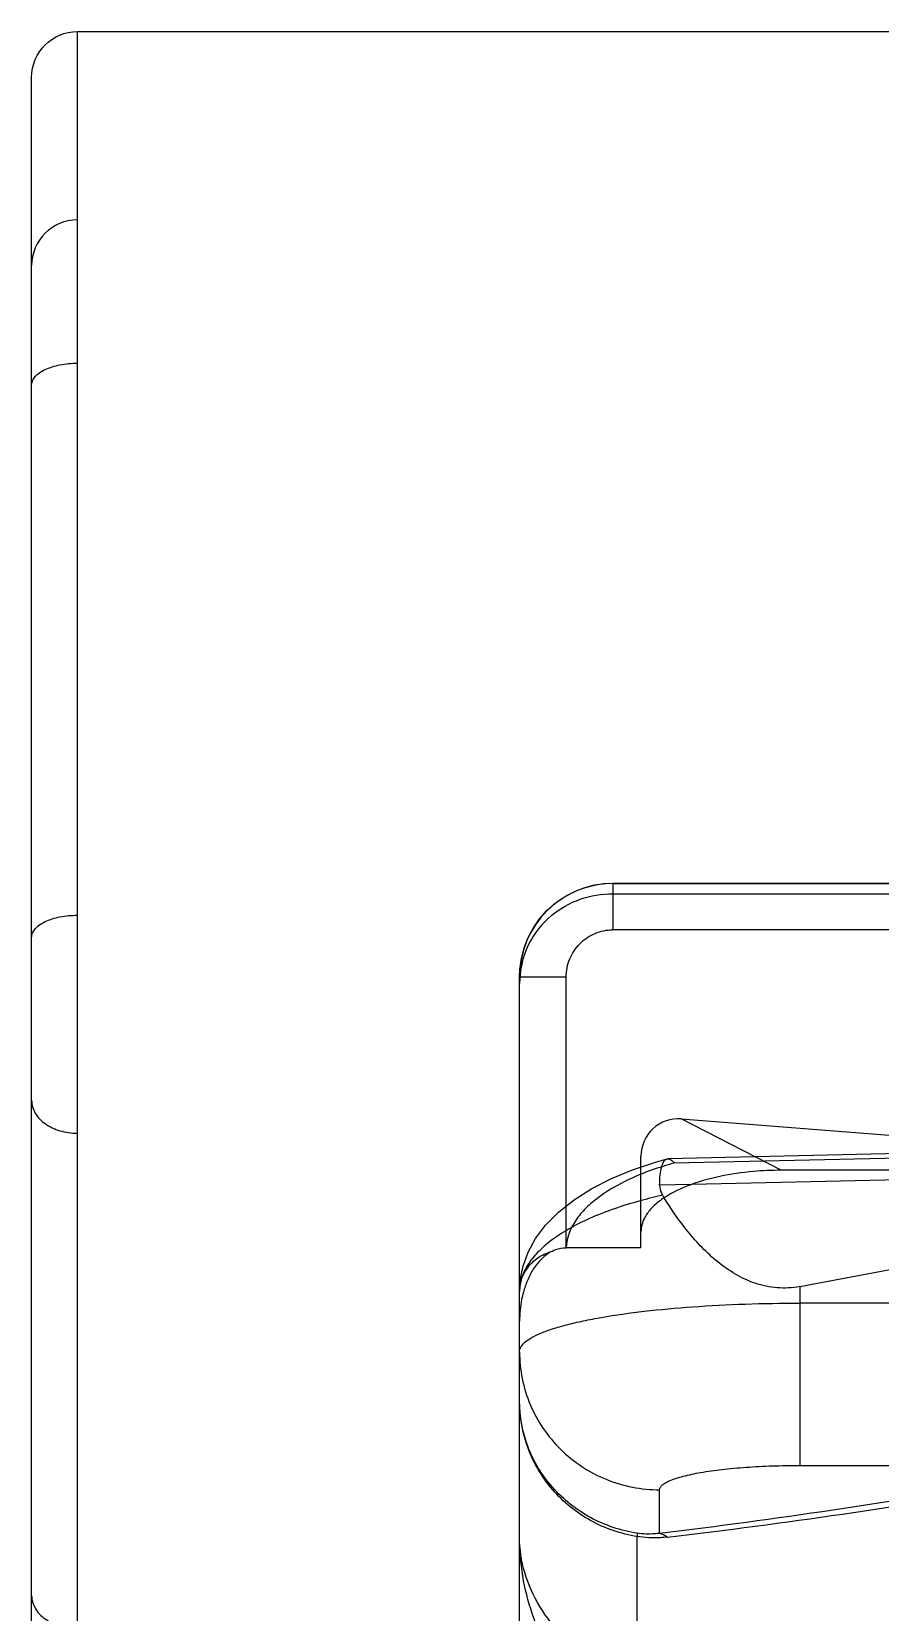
# Model space of a CAD drawing. Header units: millimetres. Extents: x 28656 to 29764, y -21384 to -20601.
# Drawn here: x 28887.6 to 28896.87, y -20907.38 to -20890.12 of the extents above; entities that cross this region are included whole.
import ezdxf

# ---------------------------------------------------------------- set-up
doc = ezdxf.new("R2010")
doc.units = ezdxf.units.MM
doc.header["$LTSCALE"] = 8
doc.layers.add('Cav-cor', color=30, linetype='Continuous')
doc.layers.add('dim', color=3, linetype='Continuous', lineweight=15)

# ---------------------------------------------------------------- blocks, each defined once
blk = doc.blocks.new('20160903.083130')
at = {"layer": 'Cav-cor', "color": 241}
for p, q in [((-2.8852, 11.7965), (2.8648, 11.7965)), ((-2.8852, 6.0818), (-2.8852, 11.7965)), ((-3.0102, 3.504), (-3.0102, 11.6714)), ((-1.4227, 9.4717), (-0.5047, 9.4717)), ((-1.4227, 9.4717), (-1.4227, 9.4427)), ((-1.4227, 9.4706), (-0.5047, 9.4706)), ((-1.4227, 9.4427), (-0.5047, 9.4427)), ((-1.4227, 9.4427), (-1.4227, 9.3442)), ((-0.3772, 9.3442), (-1.4227, 9.3442)), ((-1.6777, 9.2156), (-1.6767, 9.2156)), ((-1.6777, 9.1971), (-1.6777, 9.2156)), ((-1.6777, 5.9752), (-1.6777, 9.1971)), ((-1.6767, 9.2156), (-1.5502, 9.2156)), ((-1.5502, 8.476), (-1.5502, 9.2156)), ((-1.2362, 8.828), (-0.5047, 8.7704)), ((-0.9637, 8.6875), (-1.2362, 8.828)), ((-1.3462, 8.476), (-1.3462, 8.7263)), ((-1.275, 8.7187), (-1.2726, 8.719)), ((-0.3772, 8.7388), (-1.2725, 8.719)), ((-0.3772, 8.7269), (-1.2555, 8.7074)), ((-0.3772, 8.6875), (-0.9637, 8.6875)), ((-1.2078, 8.6489), (-1.2951, 8.6469)), ((-0.3772, 8.6673), (-1.2078, 8.6489)), ((-0.9127, 8.3702), (-0.2041, 8.5029)), ((-1.3462, 8.476), (-1.5501, 8.476)), ((-0.9127, 8.3702), (-0.9127, 7.8818)), ((-0.3258, 8.3249), (-0.9127, 8.3249)), ((-0.9127, 7.8818), (-0.5001, 7.8818)), ((-1.2952, 7.6968), (-1.2952, 7.8154)), ((-1.3567, 7.2746), (-1.3567, 7.6875))]:
    blk.add_line(p, q, dxfattribs=at)
for points in [[(-1.6777, 9.2156), (-1.6769, 9.2356), (-1.6728, 9.2656), (-1.6651, 9.2948), (-1.6542, 9.3229), (-1.64, 9.3495), (-1.6229, 9.3741), (-1.6031, 9.3966), (-1.5807, 9.4165), (-1.5562, 9.4337), (-1.5298, 9.4479), (-1.502, 9.459), (-1.4729, 9.4666), (-1.4432, 9.4708), (-1.4227, 9.4716)], [(-1.6777, 8.3568), (-1.6756, 8.3884), (-1.6679, 8.4262), (-1.654, 8.4638), (-1.6338, 8.5009), (-1.6065, 8.5375), (-1.5713, 8.5734), (-1.5288, 8.6073), (-1.4804, 8.6379), (-1.427, 8.6652), (-1.3696, 8.6889), (-1.3092, 8.709), (-1.275, 8.7187)]]:
    blk.add_lwpolyline(points, dxfattribs=at)
for centre, radius, start, end in [((-2.8853, 11.1574), 0.1249, 89.9582, 179.9578), ((-1.4226, 9.2156), 0.255, 90.0043, 179.9978), ((-1.2442, 8.7263), 0.102, 85.502, 179.9978), ((-1.0059, 7.345), 1.3049, 102.4423, 105.2259), ((-0.3464, 9.1919), 1.1013, 211.3298, 211.7566), ((-3.3636, 24.8546), 17.282, 276.87409, 280.0427), ((-3.3525, 25.3344), 17.7704, 276.7174, 279.82812)]:
    blk.add_arc(centre, radius, start, end, dxfattribs=at)
at = {"layer": 'Cav-cor', "color": 241, "extrusion": (0, 0, -1)}
for centre, major_axis, ratio, start_param, end_param in [((-2.8852, 11.6714), (0, 0.1252), 0.99863, 4.712389, 6.283185), ((-1.4227, 9.2023), (-0.255, 0), 0.942801, 0.856162, 1.570796)]:
    blk.add_ellipse(centre, major_axis=major_axis, ratio=ratio, start_param=start_param, end_param=end_param, dxfattribs=at)
at = {"layer": 'Cav-cor', "color": 241}
for points, knots in [([(-3.0102, 10.8316), (-3.0102, 10.8356), (-3.0083, 10.844), (-3.0006, 10.8554), (-2.9887, 10.8657), (-2.9666, 10.8782), (-2.9314, 10.8885), (-2.9012, 10.8912), (-2.8852, 10.8912)], [0, 0, 0, 0, 0.079625, 0.168475, 0.272243, 0.392749, 0.677992, 1, 1, 1, 1]), ([(-3.0102, 9.3242), (-3.0102, 9.3282), (-3.0083, 9.3366), (-3.0006, 9.3481), (-2.9887, 9.3583), (-2.9666, 9.3708), (-2.9314, 9.3812), (-2.9012, 9.3839), (-2.8852, 9.3839)], [0, 0, 0, 0, 0.079625, 0.168475, 0.272243, 0.392749, 0.677992, 1, 1, 1, 1]), ([(-1.5898, 9.3839), (-1.6167, 9.3619), (-1.6622, 9.3046), (-1.6777, 9.2329), (-1.6777, 9.1971)], [0, 0, 0, 0, 0.492202, 1, 1, 1, 1]), ([(-1.5502, 9.2156), (-1.5502, 9.2323), (-1.5436, 9.2659), (-1.5154, 9.3086), (-1.473, 9.3374), (-1.4393, 9.3442), (-1.4227, 9.3442)], [0, 0, 0, 0, 0.250048, 0.500033, 0.749998, 1, 1, 1, 1]), ([(-3.0102, 8.878), (-3.0102, 8.8662), (-3.0026, 8.8409), (-2.9735, 8.8118), (-2.9325, 8.7931), (-2.9013, 8.7889), (-2.8852, 8.7889)], [0, 0, 0, 0, 0.210411, 0.4459, 0.71286, 1, 1, 1, 1]), ([(-1.2951, 8.6469), (-1.2951, 8.6563), (-1.2943, 8.6732), (-1.2912, 8.6929), (-1.287, 8.7053), (-1.2831, 8.7131), (-1.2784, 8.7178), (-1.275, 8.7187)], [0, 0, 0, 0, 0.363008, 0.655154, 0.769947, 0.86398, 1, 1, 1, 1]), ([(-1.2727, 8.719), (-1.2697, 8.7191), (-1.2628, 8.716), (-1.2581, 8.7107), (-1.2555, 8.7074)], [0, 0, 0, 0, 0.415266, 1, 1, 1, 1]), ([(-1.2555, 8.7074), (-1.2973, 8.6957), (-1.3726, 8.6694), (-1.4557, 8.622), (-1.5041, 8.5783), (-1.5295, 8.5455), (-1.5455, 8.5113), (-1.5497, 8.4875), (-1.5501, 8.476)], [0, 0, 0, 0, 0.328371, 0.601351, 0.716921, 0.819864, 0.912863, 1, 1, 1, 1]), ([(-0.9637, 8.6875), (-0.9888, 8.6875), (-1.045, 8.685), (-1.1317, 8.6727), (-1.2169, 8.6484), (-1.2688, 8.6226), (-1.2901, 8.6074)], [0, 0, 0, 0, 0.221601, 0.494822, 0.7697, 1, 1, 1, 1]), ([(-1.2951, 8.6469), (-1.2952, 8.6397), (-1.2929, 8.6299), (-1.2883, 8.6213), (-1.2871, 8.6193)], [0, 0, 0, 0, 0.746729, 1, 1, 1, 1]), ([(-1.3486, 8.6041), (-1.3958, 8.5912), (-1.4626, 8.5688), (-1.5423, 8.529), (-1.5901, 8.4981), (-1.6283, 8.4652), (-1.6563, 8.4304), (-1.6736, 8.3942), (-1.6777, 8.3689), (-1.6777, 8.3568)], [0, 0, 0, 0, 0.336226, 0.481982, 0.611982, 0.726556, 0.827146, 0.91669, 1, 1, 1, 1]), ([(-1.2901, 8.6074), (-1.3008, 8.5998), (-1.3186, 8.5846), (-1.3398, 8.5555), (-1.3462, 8.5327), (-1.3462, 8.5202)], [0, 0, 0, 0, 0.367796, 0.648758, 1, 1, 1, 1]), ([(-0.9127, 8.3702), (-0.9329, 8.3664), (-0.9743, 8.364), (-1.0345, 8.3768), (-1.089, 8.4024), (-1.1529, 8.4475), (-1.2194, 8.5174), (-1.2629, 8.5801), (-1.2828, 8.6123)], [0, 0, 0, 0, 0.131356, 0.261242, 0.388658, 0.513708, 0.758629, 1, 1, 1, 1]), ([(-1.6777, 8.3568), (-1.6777, 8.369), (-1.6732, 8.3939), (-1.654, 8.427), (-1.6246, 8.4529), (-1.6004, 8.4636), (-1.5876, 8.4672)], [0, 0, 0, 0, 0.240865, 0.486486, 0.739619, 1, 1, 1, 1]), ([(-1.5876, 8.4672), (-1.6094, 8.4567), (-1.6357, 8.4291), (-1.657, 8.3873), (-1.6644, 8.3655), (-1.6674, 8.3545)], [0, 0, 0, 0, 0.513077, 0.758398, 1, 1, 1, 1]), ([(-1.5876, 8.4672), (-1.5848, 8.4685), (-1.5729, 8.4736), (-1.5599, 8.476), (-1.5502, 8.476)], [0, 0, 0, 0, 0.246739, 1, 1, 1, 1]), ([(-1.6674, 8.3545), (-1.6692, 8.3481), (-1.6752, 8.3223), (-1.6777, 8.2957), (-1.6777, 8.2759)], [0, 0, 0, 0, 0.251366, 1, 1, 1, 1]), ([(-1.6777, 8.1921), (-1.6777, 8.1966), (-1.6743, 8.2068), (-1.6621, 8.2197), (-1.6433, 8.2322), (-1.6177, 8.2442), (-1.5856, 8.2557), (-1.547, 8.2667), (-1.5023, 8.277), (-1.4321, 8.2904), (-1.3326, 8.3041), (-1.2019, 8.316), (-1.0601, 8.3233), (-0.9624, 8.3249), (-0.9127, 8.3249)], [0, 0, 0, 0, 0.017003, 0.038332, 0.066245, 0.101591, 0.144581, 0.195107, 0.252853, 0.317399, 0.464632, 0.631624, 0.81234, 1, 1, 1, 1]), ([(-1.6777, 8.1921), (-1.6777, 8.1431), (-1.6577, 8.0437), (-1.5723, 7.9185), (-1.4452, 7.8349), (-1.3449, 7.8154), (-1.2952, 7.8154)], [0, 0, 0, 0, 0.248261, 0.4975, 0.748203, 1, 1, 1, 1]), ([(-1.3567, 7.6966), (-1.4009, 7.7035), (-1.487, 7.7322), (-1.5925, 7.8156), (-1.6616, 7.9285), (-1.6776, 8.015), (-1.6777, 8.0575)], [0, 0, 0, 0, 0.256522, 0.50871, 0.755957, 1, 1, 1, 1]), ([(-1.3567, 7.6875), (-1.401, 7.6946), (-1.4874, 7.7243), (-1.5929, 7.8099), (-1.6618, 7.9256), (-1.6776, 8.0139), (-1.6777, 8.0575)], [0, 0, 0, 0, 0.253733, 0.504967, 0.753386, 1, 1, 1, 1]), ([(-1.2952, 7.8154), (-1.2952, 7.8176), (-1.2935, 7.8227), (-1.2874, 7.8292), (-1.278, 7.8354), (-1.2652, 7.8414), (-1.2491, 7.8472), (-1.2216, 7.855), (-1.18, 7.8635), (-1.1226, 7.8714), (-1.0573, 7.8773), (-0.9864, 7.881), (-0.9375, 7.8818), (-0.9127, 7.8818)], [0, 0, 0, 0, 0.017003, 0.038331, 0.066246, 0.101594, 0.144586, 0.195113, 0.317382, 0.464621, 0.631619, 0.812337, 1, 1, 1, 1]), ([(-1.4864, 7.3436), (-1.5121, 7.3657), (-1.5623, 7.4126), (-1.6251, 7.494), (-1.6676, 7.5865), (-1.6776, 7.6529), (-1.6777, 7.6854)], [0, 0, 0, 0, 0.251825, 0.509356, 0.75881, 1, 1, 1, 1]), ([(-1.5502, 7.2917), (-1.5687, 7.3205), (-1.6042, 7.3802), (-1.6457, 7.4768), (-1.6718, 7.5795), (-1.6776, 7.6502), (-1.6777, 7.6854)], [0, 0, 0, 0, 0.244885, 0.496138, 0.748276, 1, 1, 1, 1]), ([(-1.2952, 7.6968), (-1.2996, 7.6961), (-1.32, 7.6934), (-1.3408, 7.6941), (-1.3567, 7.6966)], [0, 0, 0, 0, 0.219183, 1, 1, 1, 1]), ([(-1.3567, 7.6966), (-1.3566, 7.696), (-1.3565, 7.693), (-1.3566, 7.69), (-1.3567, 7.6875)], [0, 0, 0, 0, 0.176522, 1, 1, 1, 1]), ([(-1.2738, 7.686), (-1.2802, 7.6852), (-1.3077, 7.6828), (-1.3357, 7.6842), (-1.3567, 7.6875)], [0, 0, 0, 0, 0.230298, 1, 1, 1, 1]), ([(-1.2952, 7.6968), (-1.2933, 7.6963), (-1.2857, 7.6939), (-1.2787, 7.6897), (-1.2738, 7.686)], [0, 0, 0, 0, 0.235895, 1, 1, 1, 1]), ([(-3.0102, 7.5259), (-3.0102, 7.5141), (-3.0026, 7.4888), (-2.9735, 7.4598), (-2.9325, 7.4411), (-2.9013, 7.4368), (-2.8852, 7.4368)], [0, 0, 0, 0, 0.210411, 0.4459, 0.71286, 1, 1, 1, 1])]:
    blk.add_open_spline(points, degree=3, knots=knots, dxfattribs=at)

msp = doc.modelspace()

# ---------------------------------------------------------------- block references
at = {"layer": 'dim', "xscale": 4, "yscale": 4, "zscale": 4}
msp.add_blockref('20160903.083130', (28899.643, -20937.307), dxfattribs=at)

doc.saveas('drawing.dxf')
